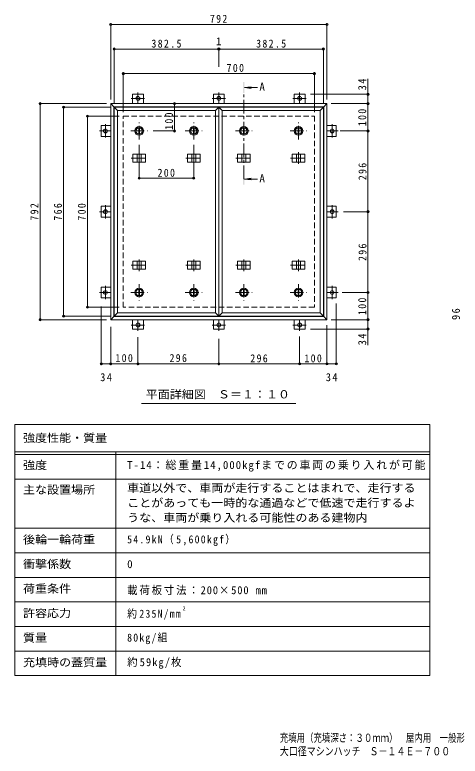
# Model space of a CAD drawing. Units: millimetres at full size, sheet at 1:10, with parts at other scales. Extents: x -1763 to 1852, y -1353 to 1363.
# Drawn here: x -1763 to -132, y -1353 to 1363 of the extents above; entities that cross this region are included whole.
import ezdxf
from ezdxf.enums import TextEntityAlignment as Align

# ---------------------------------------------------------------- set-up
doc = ezdxf.new("R2010")
doc.units = ezdxf.units.MM
doc.header["$LTSCALE"] = 10
doc.header["$PDMODE"] = 32
doc.header["$PDSIZE"] = 8
doc.linetypes.add('CHAIN1', pattern=[8, 5, -1, 1, -1])
doc.linetypes.add('DASHED2', pattern=[3, 2, -1])
for name, color, linetype, lineweight in [('0-1_躯体', 2, 'DASHED2', 9), ('0-2_仕上', 3, 'Continuous', 9), ('0-3_建具', 4, 'Continuous', 9), ('0-5_寸法', 4, 'Continuous', 9), ('0-C', 2, 'Continuous', 9), ('0-E', 3, 'Continuous', 9), ('0-F', 7, 'Continuous', 9), ('D-F', 7, 'Continuous', 9), ('F-5_F-5ﾚｲﾔ', 7, 'Continuous', 9), ('F-F_F-Fﾚｲﾔ', 2, 'Continuous', 9)]:
    doc.layers.add(name, color=color, linetype=linetype, lineweight=lineweight)
doc.styles.add('ＭＳ ゴシック', font='')
doc.styles.get('ＭＳ ゴシック').set_extended_font_data('MS Gothic')

msp = doc.modelspace()

# ---------------------------------------------------------------- linework, layer by layer
at = {"layer": '0-1_躯体'}
for p, q in [((-1366.06, 991.98), (-666.06, 991.98)), ((-1366.06, 291.98), (-1366.06, 991.98)), ((-666.06, 991.98), (-666.06, 291.98)), ((-666.06, 291.98), (-1366.06, 291.98))]:
    msp.add_line(p, q, dxfattribs=at)
at = {"layer": '0-1_躯体', "color": 7, "linetype": 'Continuous'}
msp.add_line((-1298.59, -60.8), (-733.54, -60.8), dxfattribs=at)
at = {"layer": '0-2_仕上'}
for p, q in [((-1399.06, 258.98), (-1399.06, 1024.98)), ((-1387.06, 1012.98), (-1399.06, 1024.98)), ((-1387.06, 270.98), (-1387.06, 1012.98)), ((-1028.56, 1012.98), (-1016.56, 1024.98)), ((-1015.56, 258.98), (-1015.56, 1024.98)), ((-1003.56, 1012.98), (-1015.56, 1024.98)), ((-1003.56, 270.98), (-1003.56, 1012.98)), ((-645.06, 1012.98), (-633.06, 1024.98)), ((-1399.06, 258.98), (-1387.06, 270.98)), ((-1016.56, 258.98), (-1399.06, 258.98)), ((-1028.56, 270.98), (-1387.06, 270.98)), ((-1016.56, 258.98), (-1028.56, 270.98)), ((-1015.56, 258.98), (-1003.56, 270.98)), ((-633.06, 258.98), (-1015.56, 258.98)), ((-645.06, 270.98), (-1003.56, 270.98)), ((-633.06, 258.98), (-645.06, 270.98))]:
    msp.add_line(p, q, dxfattribs=at)
for points in [[(-1399.06, 1024.98), (-1016.56, 1024.98), (-1016.56, 258.98)], [(-1387.06, 1012.98), (-1028.56, 1012.98), (-1028.56, 270.98)], [(-1015.56, 1024.98), (-633.06, 1024.98), (-633.06, 258.98)], [(-1003.56, 1012.98), (-645.06, 1012.98), (-645.06, 270.98)]]:
    msp.add_lwpolyline(points, dxfattribs=at)
at = {"layer": '0-3_建具'}
for p, q in [((-1330.9, 852.98), (-1330.9, 822.98)), ((-1330.9, 852.98), (-1284.72, 852.98)), ((-1315.31, 852.98), (-1315.31, 822.98)), ((-1300.31, 852.98), (-1300.31, 822.98)), ((-1284.72, 852.98), (-1284.72, 822.98)), ((-1130.9, 852.98), (-1130.9, 822.98)), ((-1130.9, 852.98), (-1084.72, 852.98)), ((-1115.31, 852.98), (-1115.31, 822.98)), ((-1100.31, 852.98), (-1100.31, 822.98)), ((-1084.72, 852.98), (-1084.72, 822.98)), ((-947.4, 852.98), (-947.4, 822.98)), ((-947.4, 852.98), (-901.22, 852.98)), ((-931.81, 852.98), (-931.81, 822.98)), ((-916.81, 852.98), (-916.81, 822.98)), ((-901.22, 852.98), (-901.22, 822.98)), ((-747.4, 852.98), (-747.4, 822.98)), ((-747.4, 852.98), (-701.22, 852.98)), ((-731.81, 852.98), (-731.81, 822.98)), ((-716.81, 852.98), (-716.81, 822.98)), ((-701.22, 852.98), (-701.22, 822.98)), ((-1330.9, 822.98), (-1284.72, 822.98)), ((-1130.9, 822.98), (-1084.72, 822.98)), ((-947.4, 822.98), (-901.22, 822.98)), ((-747.4, 822.98), (-701.22, 822.98)), ((-1330.9, 430.98), (-1330.9, 460.98)), ((-1330.9, 460.98), (-1284.72, 460.98)), ((-1315.31, 430.98), (-1315.31, 460.98)), ((-1300.31, 430.98), (-1300.31, 460.98)), ((-1284.72, 430.98), (-1284.72, 460.98)), ((-1130.9, 430.98), (-1130.9, 460.98)), ((-1130.9, 460.98), (-1084.72, 460.98)), ((-1115.31, 430.98), (-1115.31, 460.98)), ((-1100.31, 430.98), (-1100.31, 460.98)), ((-1084.72, 430.98), (-1084.72, 460.98)), ((-947.4, 430.98), (-947.4, 460.98)), ((-947.4, 460.98), (-901.22, 460.98)), ((-931.81, 430.98), (-931.81, 460.98)), ((-916.81, 430.98), (-916.81, 460.98)), ((-901.22, 430.98), (-901.22, 460.98)), ((-747.4, 430.98), (-747.4, 460.98)), ((-747.4, 460.98), (-701.22, 460.98)), ((-731.81, 430.98), (-731.81, 460.98)), ((-716.81, 430.98), (-716.81, 460.98)), ((-701.22, 430.98), (-701.22, 460.98)), ((-1330.9, 430.98), (-1284.72, 430.98)), ((-1130.9, 430.98), (-1084.72, 430.98)), ((-947.4, 430.98), (-901.22, 430.98)), ((-747.4, 430.98), (-701.22, 430.98))]:
    msp.add_line(p, q, dxfattribs=at)
at = {"layer": '0-3_建具', "linetype": 'CHAIN1'}
for p, q in [((-1307.81, 860.1), (-1307.81, 816.86)), ((-1107.81, 860.1), (-1107.81, 816.86)), ((-724.31, 860.1), (-724.31, 816.86)), ((-1337.22, 837.98), (-1278.4, 837.98)), ((-1137.22, 837.98), (-1078.4, 837.98)), ((-953.72, 837.98), (-894.9, 837.98)), ((-753.72, 837.98), (-694.9, 837.98)), ((-1307.81, 423.86), (-1307.81, 467.1)), ((-1107.81, 423.86), (-1107.81, 467.1)), ((-924.31, 423.86), (-924.31, 467.1)), ((-724.31, 423.86), (-724.31, 467.1)), ((-1337.22, 445.98), (-1278.4, 445.98)), ((-1137.22, 445.98), (-1078.4, 445.98)), ((-953.72, 445.98), (-894.9, 445.98)), ((-753.72, 445.98), (-694.9, 445.98))]:
    msp.add_line(p, q, dxfattribs=at)
at = {"layer": '0-5_寸法'}
for p, q in [((-922.31, 1096.79), (-897.53, 1100.06)), ((-922.31, 1096.79), (-897.53, 1093.53)), ((-922.31, 1096.79), (-874.85, 1096.79)), ((-922.31, 761.67), (-897.53, 764.93)), ((-922.31, 761.67), (-897.53, 758.41)), ((-922.31, 761.67), (-874.85, 761.67))]:
    msp.add_line(p, q, dxfattribs=at)
at = {"layer": '0-5_寸法', "linetype": 'CHAIN1'}
msp.add_line((-924.31, 761.67), (-924.31, 1076.79), dxfattribs=at)
at = {"layer": '0-5_寸法'}
for points in [[(-922.31, 1116.79), (-926.31, 1116.79), (-922.31, 1076.79), (-926.31, 1076.79)], [(-922.31, 741.67), (-926.31, 741.67), (-922.31, 781.67), (-926.31, 781.67)]]:
    msp.add_solid(points, dxfattribs=at)
at = {"layer": '0-C', "linetype": 'CHAIN1'}
for p, q in [((-1307.81, 906.98), (-1307.81, 968.98)), ((-1107.81, 906.98), (-1107.81, 968.98)), ((-724.31, 906.98), (-724.31, 968.98)), ((-1338.81, 937.98), (-1276.81, 937.98)), ((-1138.81, 937.98), (-1076.81, 937.98)), ((-955.31, 937.98), (-893.31, 937.98)), ((-755.31, 937.98), (-693.31, 937.98)), ((-1307.81, 376.98), (-1307.81, 314.98)), ((-1107.81, 376.98), (-1107.81, 314.98)), ((-924.31, 376.98), (-924.31, 314.98)), ((-724.31, 376.98), (-724.31, 314.98)), ((-1338.81, 345.98), (-1276.81, 345.98)), ((-1138.81, 345.98), (-1076.81, 345.98)), ((-955.31, 345.98), (-893.31, 345.98)), ((-755.31, 345.98), (-693.31, 345.98))]:
    msp.add_line(p, q, dxfattribs=at)
at = {"layer": '0-C'}
for p, q in [((-1309.31, 949.38), (-1309.31, 926.58)), ((-1306.31, 949.38), (-1306.31, 926.58)), ((-1109.31, 949.38), (-1109.31, 926.58)), ((-1106.31, 949.38), (-1106.31, 926.58)), ((-925.81, 949.38), (-925.81, 926.58)), ((-922.81, 949.38), (-922.81, 926.58)), ((-725.81, 949.38), (-725.81, 926.58)), ((-722.81, 949.38), (-722.81, 926.58)), ((-1309.31, 334.58), (-1309.31, 357.38)), ((-1306.31, 334.58), (-1306.31, 357.38)), ((-1109.31, 334.58), (-1109.31, 357.38)), ((-1106.31, 334.58), (-1106.31, 357.38)), ((-925.81, 334.58), (-925.81, 357.38)), ((-922.81, 334.58), (-922.81, 357.38)), ((-725.81, 334.58), (-725.81, 357.38)), ((-722.81, 334.58), (-722.81, 357.38))]:
    msp.add_line(p, q, dxfattribs=at)
for centre, radius in [((-1307.81, 937.98), 16), ((-1107.81, 937.98), 16), ((-924.31, 937.98), 16), ((-724.31, 937.98), 16), ((-1307.81, 937.98), 12), ((-1307.81, 937.98), 11.5), ((-1107.81, 937.98), 12), ((-1107.81, 937.98), 11.5), ((-924.31, 937.98), 12), ((-924.31, 937.98), 11.5), ((-724.31, 937.98), 12), ((-724.31, 937.98), 11.5), ((-1307.81, 345.98), 16), ((-1307.81, 345.98), 12), ((-1307.81, 345.98), 11.5), ((-1107.81, 345.98), 16), ((-1107.81, 345.98), 12), ((-1107.81, 345.98), 11.5), ((-924.31, 345.98), 16), ((-924.31, 345.98), 12), ((-924.31, 345.98), 11.5), ((-724.31, 345.98), 16), ((-724.31, 345.98), 12), ((-724.31, 345.98), 11.5)]:
    msp.add_circle(centre, radius, dxfattribs=at)
at = {"layer": '0-E'}
for p, q in [((-1332.06, 1072.18), (-1292.06, 1072.18)), ((-1332.06, 1072.18), (-1332.06, 1037.98)), ((-1292.06, 1072.18), (-1292.06, 1037.98)), ((-1036.06, 1072.18), (-996.06, 1072.18)), ((-1036.06, 1072.18), (-1036.06, 1037.98)), ((-996.06, 1072.18), (-996.06, 1037.98)), ((-740.06, 1072.18), (-700.06, 1072.18)), ((-740.06, 1072.18), (-740.06, 1037.98)), ((-700.06, 1072.18), (-700.06, 1037.98)), ((-1446.26, 917.98), (-1446.26, 957.98)), ((-1446.26, 957.98), (-1412.06, 957.98)), ((-585.86, 957.98), (-620.06, 957.98)), ((-585.86, 957.98), (-585.86, 917.98)), ((-1446.26, 917.98), (-1412.06, 917.98)), ((-585.86, 917.98), (-620.06, 917.98)), ((-1446.26, 621.98), (-1446.26, 661.98)), ((-1446.26, 661.98), (-1412.06, 661.98)), ((-585.86, 661.98), (-620.06, 661.98)), ((-585.86, 661.98), (-585.86, 621.98)), ((-1446.26, 621.98), (-1412.06, 621.98)), ((-585.86, 621.98), (-620.06, 621.98)), ((-1446.26, 325.98), (-1446.26, 365.98)), ((-1446.26, 365.98), (-1412.06, 365.98)), ((-585.86, 365.98), (-620.06, 365.98)), ((-585.86, 365.98), (-585.86, 325.98)), ((-1446.26, 325.98), (-1412.06, 325.98)), ((-585.86, 325.98), (-620.06, 325.98)), ((-1332.06, 211.78), (-1332.06, 245.98)), ((-1292.06, 211.78), (-1292.06, 245.98)), ((-1036.06, 211.78), (-1036.06, 245.98)), ((-996.06, 211.78), (-996.06, 245.98)), ((-740.06, 211.78), (-740.06, 245.98)), ((-700.06, 211.78), (-700.06, 245.98)), ((-1292.06, 211.78), (-1332.06, 211.78)), ((-996.06, 211.78), (-1036.06, 211.78)), ((-700.06, 211.78), (-740.06, 211.78))]:
    msp.add_line(p, q, dxfattribs=at)
at = {"layer": '0-E', "linetype": 'CHAIN1'}
for p, q in [((-1312.06, 1079.15), (-1312.06, 1037.98)), ((-1016.06, 1079.15), (-1016.06, 1037.98)), ((-720.06, 1079.15), (-720.06, 1037.98)), ((-1287.69, 1057.18), (-1336.44, 1057.18)), ((-991.68, 1057.18), (-1040.44, 1057.18)), ((-695.68, 1057.18), (-744.44, 1057.18)), ((-1431.26, 962.36), (-1431.26, 913.6)), ((-600.86, 913.6), (-600.86, 962.36)), ((-1453.24, 937.98), (-1412.06, 937.98)), ((-578.89, 937.98), (-620.06, 937.98)), ((-1431.26, 666.36), (-1431.26, 617.6)), ((-600.86, 617.6), (-600.86, 666.36)), ((-1453.24, 641.98), (-1412.06, 641.98)), ((-578.89, 641.98), (-620.06, 641.98)), ((-1431.26, 370.36), (-1431.26, 321.6)), ((-600.86, 321.6), (-600.86, 370.36)), ((-1453.24, 345.98), (-1412.06, 345.98)), ((-578.89, 345.98), (-620.06, 345.98)), ((-1312.06, 204.81), (-1312.06, 245.98)), ((-1016.06, 204.81), (-1016.06, 245.98)), ((-720.06, 204.81), (-720.06, 245.98)), ((-1336.44, 226.78), (-1287.69, 226.78)), ((-1040.44, 226.78), (-991.68, 226.78)), ((-744.44, 226.78), (-695.68, 226.78))]:
    msp.add_line(p, q, dxfattribs=at)
at = {"layer": '0-E'}
for centre in [(-1312.06, 1057.18), (-1016.06, 1057.18), (-720.06, 1057.18), (-1431.26, 937.98), (-600.86, 937.98), (-1431.26, 641.98), (-600.86, 641.98), (-1431.26, 345.98), (-600.86, 345.98), (-1312.06, 226.78), (-1016.06, 226.78), (-720.06, 226.78)]:
    msp.add_circle(centre, 7, dxfattribs=at)
at = {"layer": '0-F'}
for p, q in [((-1412.06, 1052.98), (-1412.06, 1332.98)), ((-620.06, 1052.98), (-620.06, 1332.98)), ((-1412.06, 1327.98), (-620.06, 1327.98)), ((-1399.06, 1039.98), (-1399.06, 1242.98)), ((-1399.06, 1237.98), (-1016.56, 1237.98)), ((-1016.56, 1240.98), (-1016.56, 1172.7)), ((-1016.56, 1237.98), (-1015.56, 1237.98)), ((-1015.56, 1240.98), (-1015.56, 1172.7)), ((-1015.56, 1237.98), (-633.06, 1237.98)), ((-633.06, 1039.98), (-633.06, 1242.98)), ((-1366.06, 1006.98), (-1366.06, 1152.98)), ((-1366.06, 1147.98), (-666.06, 1147.98)), ((-666.06, 1006.98), (-666.06, 1152.98)), ((-469.91, 1072.18), (-469.91, 1129.36)), ((-464.91, 1072.18), (-680.06, 1072.18)), ((-469.91, 1037.98), (-469.91, 1072.18)), ((-1427.06, 1037.98), (-1675.42, 1037.98)), ((-1670.42, 245.98), (-1670.42, 1037.98)), ((-1178.43, 1037.98), (-1178.43, 937.98)), ((-605.06, 1037.98), (-464.91, 1037.98)), ((-469.91, 937.98), (-469.91, 1037.98)), ((-1414.06, 1024.98), (-1589.38, 1024.98)), ((-1584.38, 258.98), (-1584.38, 1024.98)), ((-1381.06, 991.98), (-1502.01, 991.98)), ((-1497.01, 291.98), (-1497.01, 991.98)), ((-1175.43, 937.98), (-1256.81, 937.98)), ((-571.14, 937.98), (-464.91, 937.98)), ((-469.91, 937.98), (-469.91, 641.98)), ((-1307.81, 761.68), (-1307.81, 886.98)), ((-1107.81, 761.68), (-1107.81, 886.98)), ((-1307.81, 764.68), (-1107.81, 764.68)), ((-466.91, 641.98), (-558.89, 641.98)), ((-469.91, 641.98), (-469.91, 345.98)), ((-564.55, 345.98), (-464.91, 345.98)), ((-469.91, 245.98), (-469.91, 345.98)), ((-585.86, 81.61), (-585.86, 305.98)), ((-1381.06, 291.98), (-1502.01, 291.98)), ((-1446.26, 79.61), (-1446.26, 294.77)), ((-1427.06, 245.98), (-1675.42, 245.98)), ((-1414.06, 258.98), (-1589.38, 258.98)), ((-605.06, 245.98), (-464.91, 245.98)), ((-469.91, 245.98), (-469.91, 211.78)), ((-1412.06, 219.77), (-1412.06, 79.61)), ((-620.06, 81.61), (-620.06, 225.98)), ((-464.91, 211.78), (-680.06, 211.78)), ((-469.91, 211.78), (-469.91, 152.46)), ((-1312.06, 182.47), (-1312.06, 79.61)), ((-1016.06, 176.63), (-1016.06, 79.61)), ((-720.06, 81.61), (-720.06, 184.81)), ((-1446.26, 84.61), (-1412.06, 84.61)), ((-1412.06, 84.61), (-1312.06, 84.61)), ((-1312.06, 84.61), (-1016.06, 84.61)), ((-1016.06, 84.61), (-720.06, 84.61)), ((-720.06, 84.61), (-620.06, 84.61)), ((-620.06, 84.61), (-585.86, 84.61))]:
    msp.add_line(p, q, dxfattribs=at)
at = {"layer": '0-F', "color": 2}
for p, q in [((-1412.06, 1037.98), (-1400.06, 1025.98)), ((-1412.06, 1037.98), (-620.06, 1037.98)), ((-1412.06, 245.98), (-1412.06, 1037.98)), ((-632.06, 1025.98), (-620.06, 1037.98)), ((-620.06, 1037.98), (-620.06, 245.98)), ((-1400.06, 1025.98), (-632.06, 1025.98)), ((-1400.06, 257.98), (-1400.06, 1025.98)), ((-632.06, 257.98), (-632.06, 1025.98)), ((-1400.06, 257.98), (-1412.06, 245.98)), ((-620.06, 245.98), (-1412.06, 245.98)), ((-632.06, 257.98), (-1400.06, 257.98)), ((-632.06, 257.98), (-620.06, 245.98))]:
    msp.add_line(p, q, dxfattribs=at)
at = {"layer": '0-F'}
for p in [(-1412.06, 1327.98), (-620.06, 1327.98), (-1399.06, 1237.98), (-1016.56, 1237.98), (-1015.56, 1237.98), (-633.06, 1237.98), (-1366.06, 1147.98), (-666.06, 1147.98), (-469.91, 1072.18), (-1670.42, 1037.98), (-1178.43, 1037.98), (-469.91, 1037.98), (-1584.38, 1024.98), (-1497.01, 991.98), (-1178.43, 937.98), (-469.91, 937.98), (-1307.81, 764.68), (-1107.81, 764.68), (-469.91, 641.98), (-469.91, 345.98), (-1497.01, 291.98), (-1670.42, 245.98), (-1584.38, 258.98), (-469.91, 245.98), (-469.91, 211.78), (-1446.26, 84.61), (-1412.06, 84.61), (-1312.06, 84.61), (-1016.06, 84.61), (-720.06, 84.61), (-620.06, 84.61), (-585.86, 84.61)]:
    msp.add_point(p, dxfattribs=at)
at = {"layer": 'F-5_F-5ﾚｲﾔ'}
for p, q in [((-243, -138), (-243, -1058)), ((-1763, -338), (-243, -338)), ((-1763, -518), (-243, -518))]:
    msp.add_line(p, q, dxfattribs=at)
at = {"layer": 'F-F_F-Fﾚｲﾔ', "color": 7}
for p, q in [((-1763, -138), (-243, -138)), ((-1763, -138), (-1763, -1058)), ((-1763, -238), (-243, -238)), ((-1393, -238), (-1393, -1058)), ((-1763, -248), (-243, -248)), ((-1763, -338), (-243, -338)), ((-1763, -518), (-243, -518)), ((-1763, -608), (-243, -608)), ((-1763, -698), (-243, -698)), ((-243, -788), (-1763, -788)), ((-243, -878), (-1763, -878)), ((-243, -968), (-1763, -968)), ((-243, -1058), (-1763, -1058))]:
    msp.add_line(p, q, dxfattribs=at)

# ---------------------------------------------------------------- texts
at = {"layer": '0-1_躯体', "style": 'ＭＳ ゴシック', "width": 1.1}
msp.add_text('平面詳細図\u3000Ｓ＝１：１０', height=29.33, dxfattribs=at).set_placement((-1283.56, -50.99), align=Align.BOTTOM_LEFT)
at = {"layer": '0-5_寸法', "color": 2, "style": 'ＭＳ ゴシック'}
for p in [(-867.28, 1076.4), (-867.28, 741.28)]:
    msp.add_text('A', height=29.33, dxfattribs=at).set_placement(p, align=Align.BOTTOM_LEFT)
at = {"layer": '0-F', "color": 2, "style": 'ＭＳ ゴシック'}
msp.add_text('1', height=29.33, dxfattribs=at).set_placement((-1026.06, 1242.98), align=Align.BOTTOM_LEFT)
at = {"layer": '0-F', "color": 2, "char_height": 29.33, "attachment_point": 7, "style": 'ＭＳ ゴシック'}
for s, insert in [('\\T1.27;\\W0.9;792', (-1048.56, 1333.98)), ('\\T1.28;\\W0.9;382.5', (-1262.81, 1242.98)), ('\\T1.28;\\W0.9;382.5', (-879.31, 1242.98)), ('\\T1.27;\\W0.9;700', (-987.48, 1153.98)), ('\\T1.27;\\W0.9;200', (-1240.31, 769.68)), ('\\T1.27;\\W0.9;100', (-1394.56, 90.61)), ('\\T1.27;\\W0.9;296', (-1196.56, 90.61)), ('\\T1.27;\\W0.9;296', (-900.56, 89.61)), ('\\T1.27;\\W0.9;100', (-702.56, 89.61)), ('\\T1.27;\\W0.95;34', (-1450.41, 20.39)), ('\\T1.27;\\W0.95;34', (-624.21, 20.39))]:
    msp.add_mtext(s, dxfattribs=dict(at, insert=insert))
at = {"layer": '0-F', "color": 2, "char_height": 29.33, "attachment_point": 7, "rotation": 90, "style": 'ＭＳ ゴシック'}
for s, insert in [('\\T1.27;\\W0.95;34', (-475.91, 1086.86)), ('\\T1.27;\\W0.9;100', (-475.91, 955.48)), ('\\T1.27;\\W0.9;100', (-1183.43, 941.99)), ('\\T1.27;\\W0.9;296', (-474.91, 757.48)), ('\\T1.27;\\W0.9;792', (-1676.42, 609.48)), ('\\T1.27;\\W0.9;766', (-1590.38, 609.48)), ('\\T1.27;\\W0.9;700', (-1503.01, 609.48)), ('\\T1.27;\\W0.9;296', (-474.91, 461.48)), ('\\T1.27;\\W0.9;100', (-475.91, 263.48)), ('\\T1.27;\\W0.95;34', (-475.91, 152.46))]:
    msp.add_mtext(s, dxfattribs=dict(at, insert=insert))
at = {"layer": 'D-F', "color": 2, "insert": (-132.71, 245.14), "char_height": 29.33, "attachment_point": 7, "rotation": 90, "style": 'ＭＳ ゴシック'}
msp.add_mtext('\\T1.27;\\W0.95;96', dxfattribs=at)
at = {"layer": 'F-5_F-5ﾚｲﾔ', "color": 6, "style": 'ＭＳ ゴシック'}
msp.add_text('2', height=14.66, dxfattribs=at).set_placement((-1148.94, -823.78), align=Align.BOTTOM_LEFT)
at = {"layer": 'F-5_F-5ﾚｲﾔ', "color": 2, "style": 'ＭＳ ゴシック'}
for s, width, p in [('充填用（充填深さ：３０ｍｍ）\u3000屋内用\u3000一般形\u3000スチール製\u3000ステンレス目地', 0.75, (-792.72, -1309.74)), ('大口径マシンハッチ\u3000Ｓ－１４Ｅ－７００', 0.8, (-792.72, -1358.94))]:
    msp.add_text(s, height=29.33, dxfattribs=dict(at, width=width)).set_placement(p, align=Align.BOTTOM_LEFT)
at = {"layer": 'F-F_F-Fﾚｲﾔ', "style": 'ＭＳ ゴシック', "width": 1.1}
for s, p in [('強度性能・質量', (-1733, -210.57)), ('強度', (-1733, -310.5)), ('車道以外で、車両が走行することはまれで、走行する', (-1351.67, -394.07)), ('主な設置場所', (-1733, -400.5)), ('ことがあっても一時的な通過などで低速で走行するよ', (-1351.67, -448.55)), ('うな、車両が乗り入れる可能性のある建物内', (-1351.67, -503.04)), ('後輪一輪荷重', (-1733, -583)), ('衝撃係数', (-1733, -673)), ('荷重条件', (-1733, -763)), ('許容応力', (-1733, -853)), ('質量', (-1733, -943)), ('充填時の蓋質量', (-1733, -1033))]:
    msp.add_text(s, height=29.33, dxfattribs=at).set_placement(p, align=Align.BOTTOM_LEFT)
at = {"layer": 'F-F_F-Fﾚｲﾔ', "style": 'ＭＳ ゴシック'}
msp.add_text('0', height=29.33, dxfattribs=at).set_placement((-1351.67, -673), align=Align.BOTTOM_LEFT)
at = {"layer": 'F-F_F-Fﾚｲﾔ', "char_height": 29.33, "attachment_point": 7, "style": 'ＭＳ ゴシック'}
for s, insert in [('\\T1.17;T-14：総重量14,000kgfまでの車両の乗り入れが可能', (-1351.67, -310.5)), ('\\T1.25;\\W0.9;54.9kN（5,600kgf）', (-1351.67, -583)), ('\\T1.18;\\W0.95;載荷板寸法：200×500\\~mm', (-1351.67, -763)), ('\\T1.24;\\W0.9;約235N/mm', (-1351.67, -853)), ('\\T1.24;\\W0.9;80kg/組', (-1351.67, -943)), ('\\T1.21;\\W0.95;約59kg/枚', (-1351.67, -1033))]:
    msp.add_mtext(s, dxfattribs=dict(at, insert=insert))

doc.saveas('drawing.dxf')
